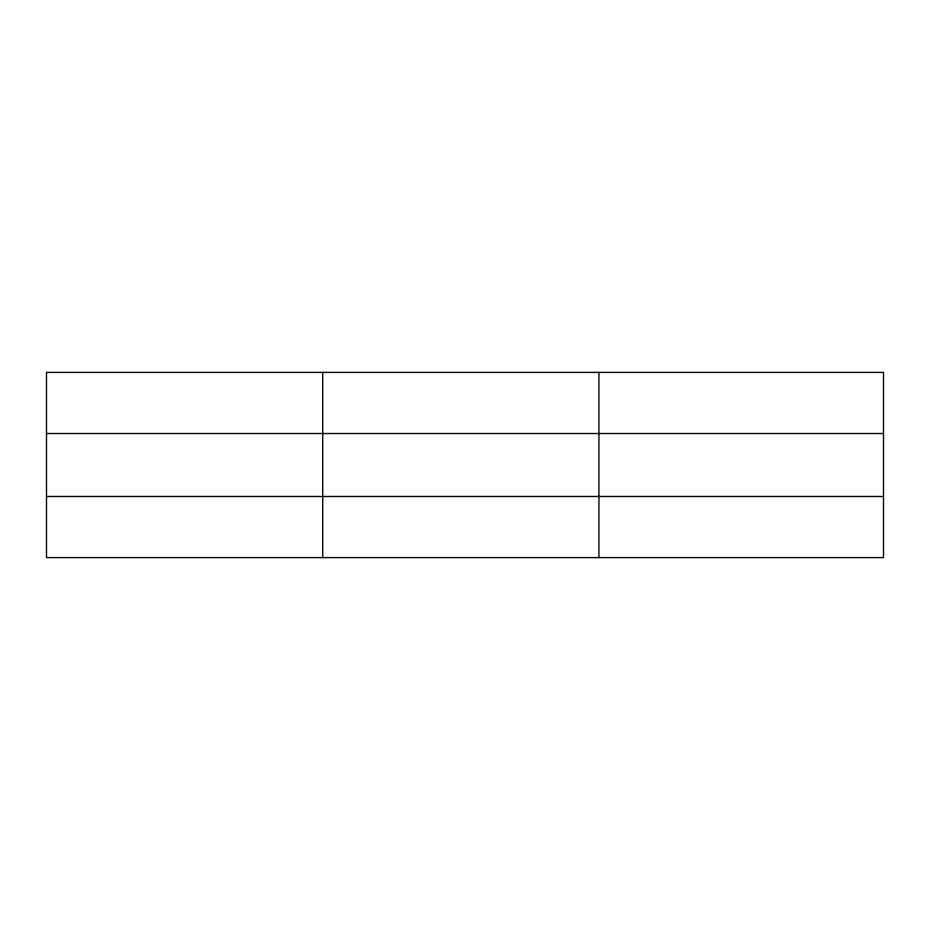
<?xml version="1.0" encoding="UTF-8"?>
<svg xmlns="http://www.w3.org/2000/svg" width="930" height="930" viewBox="0 0 930 930"><rect width="100%" height="100%" fill="white"/><g stroke="black" fill="none" stroke-linecap="round" stroke-linejoin="round"><path stroke-width="1.4" d="M322.71 557.605L322.71 372.395M598.92 557.605L598.92 372.395M883.5 496.481L883.5 557.605L46.5 557.605L46.5 372.395L883.5 372.395L883.5 496.481L46.5 496.481M46.5 433.52L883.5 433.52"/></g></svg>
